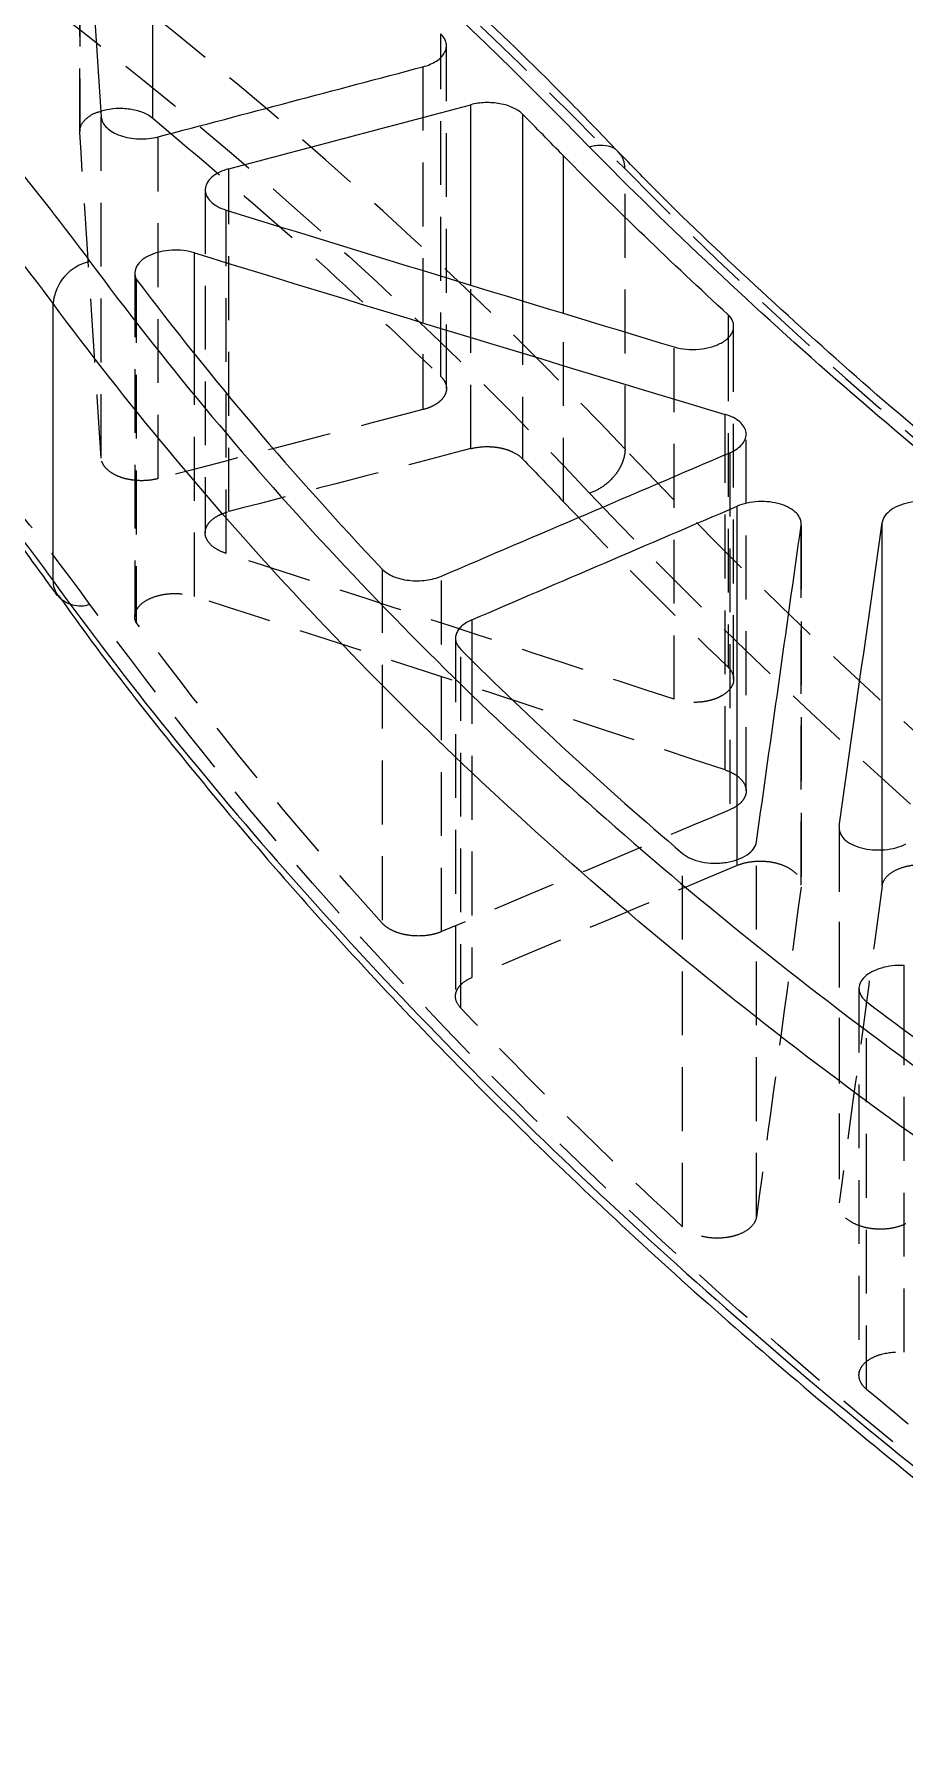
# Model space of a CAD drawing. Header units: millimetres. Extents: x 0 to 420, y -75 to 415.
# Drawn here: x 312.35 to 329.65, y 204.88 to 238.66 of the extents above; entities that cross this region are included whole.
import ezdxf

# ---------------------------------------------------------------- set-up
doc = ezdxf.new("R2010")
doc.units = ezdxf.units.MM
doc.linetypes.add('HIDDEN', pattern=[1.905, 1.27, -0.635])

msp = doc.modelspace()

# ---------------------------------------------------------------- linework, layer by layer
at = {"color": 7, "linetype": 'HIDDEN', "lineweight": 18}
for p, q in [((314.71423, 236.990959), (314.71423, 243.759474)), ((313.258472, 243.495781), (313.258472, 236.72552)), ((313.259057, 236.707886), (313.259057, 243.478089)), ((320.437993, 231.850565), (320.437993, 238.202773)), ((320.550527, 231.61236), (320.550527, 238.430691)), ((320.08195, 238.011449), (320.08195, 231.19093)), ((313.688114, 230.226477), (313.688114, 237.015366)), ((314.818951, 229.818469), (314.818951, 236.618027)), ((324.099828, 230.403133), (324.099828, 235.979428)), ((315.75353, 235.561728), (315.75353, 228.741832)), ((316.16956, 228.331949), (316.16956, 235.16128)), ((316.222108, 229.163246), (316.222108, 235.145044)), ((314.354766, 233.90416), (314.354766, 227.071488)), ((314.380139, 233.789782), (314.380139, 226.955106)), ((321.032602, 230.41573), (321.032602, 233.667589)), ((322.060469, 233.354154), (322.060469, 230.215789)), ((322.87551, 229.359254), (322.87551, 233.111728)), ((326.25924, 225.829385), (326.25924, 232.848788)), ((325.07527, 225.428391), (325.07527, 232.439411)), ((326.149772, 232.630308), (326.149772, 226.067012)), ((315.538736, 227.474457), (315.538736, 232.342883)), ((326.507983, 223.606607), (326.507983, 230.702946)), ((326.091953, 224.022874), (326.091953, 230.295677)), ((326.182829, 230.334614), (326.182829, 223.2316)), ((327.599081, 228.883506), (327.599081, 221.693128)), ((327.60161, 221.730588), (327.60161, 228.919414)), ((319.272039, 228.020608), (319.272039, 220.975537)), ((320.452958, 220.807113), (320.452958, 227.879928)), ((320.72998, 226.642148), (320.72998, 219.518881)), ((320.833053, 219.28696), (320.833053, 226.42058)), ((321.055135, 226.208193), (321.055135, 219.894035)), ((328.355177, 222.868977), (328.355177, 215.373349)), ((328.357706, 222.904634), (328.357706, 215.411085)), ((325.24338, 214.934721), (325.24338, 222.362379)), ((326.711953, 215.133419), (326.711953, 222.593059)), ((329.209872, 221.716407), (329.209872, 222.435755)), ((326.326764, 222.123719), (326.326764, 222.244768)), ((328.750252, 219.673408), (328.750252, 211.981616)), ((328.900571, 211.701639), (328.900571, 219.414495)), ((329.645593, 212.438521), (329.645593, 218.865165))]:
    msp.add_line(p, q, dxfattribs=at)
at = {"color": 7, "linetype": 'Continuous', "lineweight": 25}
for p, q in [((314.71427, 236.990893), (314.71427, 243.759408)), ((320.437993, 238.202773), (320.437993, 238.664862)), ((321.032602, 233.667589), (321.032602, 237.256563)), ((314.71423, 236.990959), (315.070348, 236.684587)), ((322.060469, 237.070338), (322.060469, 233.354154)), ((322.87551, 233.111728), (322.87551, 236.239327)), ((316.222108, 235.145044), (316.222108, 235.98097)), ((315.538736, 232.342883), (315.538736, 234.311525)), ((312.729551, 227.788707), (312.729551, 233.303529)), ((326.149772, 233.077485), (326.149772, 232.630308)), ((326.091953, 230.295677), (326.091953, 231.097012)), ((326.326764, 222.244768), (326.326764, 229.269658)), ((329.209872, 222.435755), (329.209872, 228.943035)), ((312.823228, 227.492858), (312.815806, 227.503033)), ((321.055135, 227.010377), (321.055135, 226.208193)), ((329.645593, 218.865165), (329.645593, 220.133663))]:
    msp.add_line(p, q, dxfattribs=at)
for centre, radius, start, end in [((313.666281, 233.220969), 0.940361, 102.5258076, 174.9631758), ((313.21226, 227.778595), 0.482815, 178.7998898, 214.8017955)]:
    msp.add_arc(centre, radius, start, end, dxfattribs=at)
at = {"color": 7, "linetype": 'HIDDEN', "lineweight": 18}
msp.add_arc((313.274, 227.88404), 0.59684, 220.9515859, 288.3943347, dxfattribs=at)
at = {"color": 7, "linetype": 'Continuous', "lineweight": 25}
for centre, major_axis, ratio, start_param, end_param in [((313.379379, 1303.16449), (-47.057492, 1473.668743), 0.03308961, 2.372217322, 2.378548783), ((296.089488, 1293.183249), (3362.425857, 973.015327), 0.292342458, 4.633542601, 4.6351023), ((292.862854, 1291.320553), (3362.425857, 973.015327), 0.292342458, 4.634914646, 4.636340258), ((307.05306, 1299.512385), (1019.371052, -867.526424), 0.704031348, 5.2598619, 5.26735665), ((305.874207, 1298.831847), (1019.371052, -867.526424), 0.704031348, 5.260323086, 5.269204454), ((201.539124, 1238.600486), (6993.722488, 3036.549735), 0.127901935, 4.673890816, 4.674708967), ((193.964604, 1234.227808), (6993.722488, 3036.549735), 0.127901935, 4.675058345, 4.675811081), ((330.779529, 1313.209384), (117.711176, 1567.39214), 0.068415779, 3.947984512, 3.953557224), ((332.523622, 1314.216227), (117.711176, 1567.39214), 0.068415779, 3.94736673, 3.952719907)]:
    msp.add_ellipse(centre, major_axis=major_axis, ratio=ratio, start_param=start_param, end_param=end_param, dxfattribs=at)
at = {"color": 7, "linetype": 'HIDDEN', "lineweight": 18}
for centre, major_axis, ratio, start_param, end_param in [((313.379379, -826.608477), (-47.057492, 1473.668743), 0.03308961, 5.511029608, 5.517361069), ((296.089488, -836.589718), (3362.425857, 973.015327), 0.292342458, 1.479289397, 1.480849096), ((292.862854, -838.452414), (3362.425857, 973.015327), 0.292342458, 1.478051439, 1.47947705), ((307.05306, -830.260583), (1019.371052, -867.526424), 0.704031348, 2.095431095, 2.102925845), ((305.874207, -830.94112), (1019.371052, -867.526424), 0.704031348, 2.093583291, 2.102464659), ((201.539124, -891.172482), (6993.722488, 3036.549735), 0.127901935, 1.497524817, 1.498342968), ((193.964604, -895.545159), (6993.722488, 3036.549735), 0.127901935, 1.496422703, 1.497175438), ((330.779529, -816.563584), (117.711176, 1567.39214), 0.068415779, 0.851914347, 0.857487059), ((332.523622, -815.556741), (117.711176, 1567.39214), 0.068415779, 0.852751665, 0.858104842)]:
    msp.add_ellipse(centre, major_axis=major_axis, ratio=ratio, start_param=start_param, end_param=end_param, dxfattribs=at)
at = {"color": 7, "linetype": 'Continuous', "lineweight": 25}
for points, knots in [([(323.39431, 236.412063), (320.705398, 239.189283), (317.753036, 241.885107), (312.937034, 245.812361), (311.26696, 247.101964), (307.796682, 249.642356), (305.996133, 250.893376), (300.398466, 254.586259), (296.453428, 256.937015), (288.145588, 261.420714), (283.782785, 263.553659), (279.20708, 265.574476)], [0, 0, 0, 0, 0.25, 0.25, 0.375, 0.375, 0.5, 0.5, 0.75, 0.75, 1, 1, 1, 1]), ([(323.972244, 236.313282), (323.615101, 236.684612), (322.630829, 237.707984), (320.918023, 239.358357), (318.844273, 241.265056), (316.677172, 243.14611), (314.421735, 245.00341), (312.075971, 246.837214), (309.639413, 248.648375), (307.110918, 250.437624), (304.49386, 252.202698), (301.798308, 253.937345), (299.034091, 255.634462), (296.207589, 257.290225), (293.318596, 258.90509), (290.366021, 260.479473), (287.35002, 262.014684), (284.2658, 263.508358), (281.652666, 264.726392), (280.045277, 265.430432), (279.509827, 265.66496)], [0, 0, 0, 0, 0.0332388132, 0.0916049301, 0.1499198338, 0.2082461361, 0.2666292733, 0.3251285023, 0.3838068444, 0.4427274975, 0.5019525607, 0.5612452465, 0.6202366416, 0.6789631965, 0.7374889544, 0.7958779162, 0.854194062, 0.9125013691, 0.9708526317, 1, 1, 1, 1]), ([(272.156103, 261.502997), (274.469939, 260.678636), (276.714276, 259.809148), (281.068108, 257.983325), (283.177595, 257.026982), (287.26296, 255.028702), (289.238839, 253.986765), (292.101312, 252.359095), (293.038557, 251.805728), (294.418711, 250.959245), (294.874475, 250.674345), (295.777353, 250.099014), (296.224921, 249.808281), (298.435289, 248.344395), (300.109076, 247.145323), (303.273341, 244.692638), (304.763807, 243.43902), (307.563174, 240.877209), (308.872075, 239.569017), (311.306331, 236.896664), (312.431699, 235.532509), (313.462336, 234.138948)], [0, 0, 0, 0, 0.125, 0.125, 0.25, 0.25, 0.375, 0.375, 0.4375, 0.4375, 0.46875, 0.46875, 0.5, 0.5, 0.625, 0.625, 0.75, 0.75, 0.875, 0.875, 1, 1, 1, 1]), ([(312.729551, 233.303529), (311.706751, 234.685545), (310.590055, 236.038454), (308.174778, 238.6889), (306.876182, 239.986432), (304.099054, 242.527502), (302.620521, 243.771041), (299.48178, 246.204159), (297.821585, 247.393744), (295.629284, 248.846155), (295.185363, 249.134625), (294.289855, 249.705489), (293.837814, 249.988185), (292.468944, 250.828139), (291.539372, 251.377267), (288.700364, 252.992558), (286.740722, 254.026691), (282.689003, 256.010246), (280.596926, 256.959669), (276.279092, 258.772544), (274.053346, 259.636004), (271.758707, 260.454797)], [0, 0, 0, 0, 0.125, 0.125, 0.25, 0.25, 0.375, 0.375, 0.5, 0.5, 0.53125, 0.53125, 0.5625, 0.5625, 0.625, 0.625, 0.75, 0.75, 0.875, 0.875, 1, 1, 1, 1]), ([(271.758707, 253.269238), (274.053346, 252.618004), (276.279092, 251.910742), (280.596926, 250.386765), (282.689003, 249.570043), (286.740722, 247.827659), (288.700364, 246.901998), (291.539372, 245.430699), (292.468944, 244.92645), (293.837814, 244.149067), (294.289855, 243.886437), (295.185363, 243.354111), (295.629284, 243.084131), (297.821585, 241.719931), (299.48178, 240.587122), (302.620521, 238.241406), (304.099054, 237.028495), (306.876182, 234.523889), (308.174778, 233.232193), (310.590055, 230.569955), (311.706751, 229.199417), (312.729551, 227.788707)], [0, 0, 0, 0, 0.125, 0.125, 0.25, 0.25, 0.375, 0.375, 0.4375, 0.4375, 0.46875, 0.46875, 0.5, 0.5, 0.625, 0.625, 0.75, 0.75, 0.875, 0.875, 1, 1, 1, 1]), ([(271.912903, 252.901006), (272.153857, 252.834681), (273.326792, 252.511821), (275.373943, 251.876813), (278.044076, 250.995945), (280.638665, 250.058819), (283.16534, 249.070566), (285.62442, 248.029176), (288.017329, 246.934654), (290.344931, 245.786408), (292.608146, 244.583908), (294.807202, 243.326714), (296.936573, 242.018231), (298.984594, 240.665439), (300.941573, 239.27423), (302.804903, 237.847249), (304.57686, 236.383349), (306.258785, 234.881969), (307.851084, 233.342541), (309.355879, 231.764948), (310.768306, 230.146958), (311.923066, 228.723231), (312.567737, 227.827852), (312.806992, 227.495551)], [0, 0, 0, 0, 0.013152863, 0.0640266917, 0.1145315396, 0.1648006325, 0.2149211311, 0.2649802194, 0.3150651578, 0.365235048, 0.4155763023, 0.4661763007, 0.5170629012, 0.5678856133, 0.6183354712, 0.6685650777, 0.7186631101, 0.7687184385, 0.8188140894, 0.8690154887, 0.9194116323, 0.9700913291, 1, 1, 1, 1]), ([(320.08195, 238.011449), (320.133418, 238.025089), (320.181512, 238.041568), (320.271216, 238.07998), (320.313223, 238.102226), (320.387284, 238.150614), (320.419633, 238.176777), (320.474852, 238.233089), (320.49732, 238.262989), (320.530635, 238.324114), (320.541828, 238.355941), (320.552288, 238.420163), (320.551611, 238.452125), (320.538629, 238.515759), (320.526088, 238.547594), (320.490232, 238.608085), (320.466913, 238.637108), (320.437993, 238.664862)], [0, 0, 0, 0, 0.125, 0.125, 0.25, 0.25, 0.375, 0.375, 0.5, 0.5, 0.625, 0.625, 0.75, 0.75, 0.875, 0.875, 1, 1, 1, 1]), ([(313.647075, 237.117254), (313.714135, 237.138106), (313.860718, 237.183685), (314.122804, 237.194107), (314.386383, 237.156554), (314.589095, 237.081533), (314.679632, 237.015975), (314.71427, 236.990893)], [0, 0, 0, 0, 0.188951652, 0.413019439, 0.637087608, 0.861156063, 1, 1, 1, 1]), ([(322.060469, 237.070338), (322.011373, 237.119767), (321.947316, 237.162872), (321.832055, 237.216215), (321.791218, 237.231733), (321.704825, 237.258346), (321.658753, 237.269514), (321.564741, 237.286566), (321.516769, 237.292535), (321.418907, 237.299382), (321.368676, 237.300203), (321.221016, 237.294765), (321.123415, 237.280664), (321.032602, 237.256563)], [0, 0, 0, 0, 0.25, 0.25, 0.375, 0.375, 0.5, 0.5, 0.625, 0.625, 0.75, 0.75, 1, 1, 1, 1]), ([(313.688114, 237.015366), (313.690635, 236.977519), (313.701123, 236.940657), (313.737496, 236.868837), (313.763742, 236.833807), (313.829232, 236.769483), (313.869279, 236.739325), (313.96058, 236.685836), (314.011279, 236.662629), (314.122876, 236.623364), (314.182655, 236.607802), (314.306603, 236.585496), (314.372038, 236.578631), (314.501901, 236.574312), (314.5674, 236.576702), (314.696635, 236.590736), (314.758954, 236.602157), (314.818951, 236.618027)], [0, 0, 0, 0, 0.125, 0.125, 0.25, 0.25, 0.375, 0.375, 0.5, 0.5, 0.625, 0.625, 0.75, 0.75, 0.875, 0.875, 1, 1, 1, 1]), ([(323.965004, 236.312473), (323.958299, 236.322232), (323.914746, 236.385628), (323.770968, 236.441079), (323.589615, 236.456829), (323.459067, 236.431934), (323.406849, 236.41591), (323.39431, 236.412063)], [0, 0, 0, 0, 0.0638677731, 0.4148733749, 0.7658809701, 0.9437827587, 1, 1, 1, 1]), ([(346.603939, 218.926444), (342.104151, 221.471828), (337.912513, 224.20811), (330.146438, 230.06009), (326.600991, 233.154006), (323.39431, 236.412063)], [0, 0, 0, 0, 0.5, 0.5, 1, 1, 1, 1]), ([(347.013782, 218.957452), (346.816409, 219.066791), (345.679403, 219.696661), (343.675759, 220.899377), (341.005751, 222.568588), (338.413823, 224.297618), (335.891664, 226.081067), (333.446217, 227.916845), (331.087918, 229.797056), (328.823511, 231.71423), (326.664216, 233.668644), (325.046861, 235.202554), (324.180554, 236.097724), (323.96926, 236.316057)], [0, 0, 0, 0, 0.021890407, 0.126103996, 0.23056981, 0.335395278, 0.440687859, 0.546471368, 0.652191765, 0.757285161, 0.86196291, 0.966332571, 1, 1, 1, 1]), ([(316.222108, 235.98097), (316.154336, 235.963014), (316.092371, 235.940174), (315.979758, 235.884967), (315.930015, 235.852799), (315.848161, 235.782492), (315.815272, 235.743539), (315.769944, 235.663299), (315.756806, 235.620848), (315.751352, 235.536498), (315.758788, 235.494191), (315.793928, 235.411846), (315.820979, 235.372852), (315.89409, 235.299236), (315.93922, 235.265747), (316.044056, 235.206933), (316.104237, 235.181463), (316.16956, 235.16128)], [0, 0, 0, 0, 0.125, 0.125, 0.25, 0.25, 0.375, 0.375, 0.5, 0.5, 0.625, 0.625, 0.75, 0.75, 0.875, 0.875, 1, 1, 1, 1]), ([(313.462336, 234.138948), (314.915413, 232.174188), (316.498898, 230.268505), (319.918905, 226.573799), (321.755444, 224.78478), (325.678984, 221.323804), (327.765985, 219.651845), (332.192754, 216.42722), (334.532506, 214.874546), (337.002353, 213.383615)], [0, 0, 0, 0, 0.25, 0.25, 0.5, 0.5, 0.75, 0.75, 1, 1, 1, 1]), ([(315.538736, 234.311525), (315.470144, 234.33269), (315.397843, 234.347681), (315.245973, 234.365564), (315.167936, 234.3681), (315.013846, 234.360334), (314.936974, 234.349885), (314.793224, 234.317257), (314.724402, 234.294595), (314.602705, 234.239822), (314.548051, 234.206944), (314.458404, 234.13447), (314.422608, 234.094382), (314.372539, 234.010047), (314.358355, 233.966444), (314.352357, 233.877034), (314.360604, 233.833047), (314.380139, 233.789782)], [0, 0, 0, 0, 0.125, 0.125, 0.25, 0.25, 0.375, 0.375, 0.5, 0.5, 0.625, 0.625, 0.75, 0.75, 0.875, 0.875, 1, 1, 1, 1]), ([(336.414974, 212.4184), (333.930438, 213.919201), (331.576642, 215.481981), (327.123063, 218.727287), (325.023295, 220.40982), (321.075501, 223.892419), (319.227475, 225.692486), (315.785799, 229.409772), (314.192132, 231.326986), (312.729551, 233.303529)], [0, 0, 0, 0, 0.25, 0.25, 0.5, 0.5, 0.75, 0.75, 1, 1, 1, 1]), ([(325.07527, 232.439411), (325.152014, 232.416213), (325.233378, 232.40068), (325.405288, 232.384847), (325.491883, 232.384976), (325.664228, 232.401228), (325.746972, 232.417127), (325.901775, 232.463647), (325.97192, 232.493753), (326.062795, 232.547625), (326.090754, 232.56713), (326.140161, 232.60784), (326.161904, 232.629208), (326.199393, 232.673993), (326.215105, 232.697489), (326.23932, 232.744867), (326.24802, 232.76895), (326.258564, 232.817911), (326.260342, 232.842932), (326.256791, 232.892036), (326.251544, 232.916317), (326.225386, 232.988349), (326.193942, 233.034942), (326.149772, 233.077485)], [0, 0, 0, 0, 0.125, 0.125, 0.25, 0.25, 0.375, 0.375, 0.5, 0.5, 0.5625, 0.5625, 0.625, 0.625, 0.6875, 0.6875, 0.75, 0.75, 0.8125, 0.8125, 0.875, 0.875, 1, 1, 1, 1]), ([(326.182829, 230.334614), (326.237141, 230.357885), (326.285312, 230.384446), (326.36977, 230.443937), (326.405853, 230.47701), (326.461799, 230.546036), (326.482463, 230.582953), (326.506779, 230.657698), (326.510702, 230.695418), (326.501648, 230.771574), (326.488786, 230.808627), (326.44712, 230.88008), (326.417905, 230.914672), (326.346257, 230.977555), (326.302912, 231.006711), (326.205127, 231.057556), (326.151149, 231.079215), (326.091953, 231.097012)], [0, 0, 0, 0, 0.125, 0.125, 0.25, 0.25, 0.375, 0.375, 0.5, 0.5, 0.625, 0.625, 0.75, 0.75, 0.875, 0.875, 1, 1, 1, 1]), ([(327.599081, 228.883506), (327.605191, 228.926942), (327.600326, 228.969697), (327.569139, 229.053882), (327.542791, 229.094521), (327.471112, 229.169503), (327.425085, 229.204369), (327.318771, 229.264345), (327.256897, 229.290322), (327.124337, 229.330603), (327.052054, 229.345457), (326.903578, 229.362796), (326.82733, 229.365425), (326.674491, 229.358248), (326.600289, 229.348653), (326.456324, 229.317441), (326.388653, 229.296186), (326.326764, 229.269658)], [0, 0, 0, 0, 0.125, 0.125, 0.25, 0.25, 0.375, 0.375, 0.5, 0.5, 0.625, 0.625, 0.75, 0.75, 0.875, 0.875, 1, 1, 1, 1]), ([(330.660785, 229.185607), (330.613295, 229.223005), (330.556888, 229.255279), (330.426499, 229.309728), (330.354432, 229.330934), (330.200827, 229.360232), (330.119723, 229.368131), (329.957095, 229.369744), (329.874587, 229.363396), (329.71788, 229.337283), (329.641824, 229.317165), (329.505413, 229.265778), (329.443068, 229.233747), (329.339486, 229.16182), (329.296759, 229.120923), (329.235579, 229.035054), (329.216414, 228.989504), (329.209872, 228.943035)], [0, 0, 0, 0, 0.125, 0.125, 0.25, 0.25, 0.375, 0.375, 0.5, 0.5, 0.625, 0.625, 0.75, 0.75, 0.875, 0.875, 1, 1, 1, 1]), ([(319.272039, 228.020608), (319.299211, 227.991892), (319.331351, 227.965405), (319.405178, 227.916722), (319.447444, 227.894334), (319.583737, 227.836591), (319.690256, 227.809391), (319.856984, 227.789565), (319.914679, 227.786314), (320.029292, 227.786928), (320.08599, 227.790688), (320.198171, 227.805114), (320.253399, 227.815857), (320.35717, 227.843264), (320.406438, 227.860002), (320.452958, 227.879928)], [0, 0, 0, 0, 0.125, 0.125, 0.25, 0.25, 0.5, 0.5, 0.625, 0.625, 0.75, 0.75, 0.875, 0.875, 1, 1, 1, 1]), ([(312.729551, 227.788707), (314.192132, 225.771716), (315.785799, 223.791112), (319.227475, 219.898554), (321.075501, 217.986608), (325.023295, 214.229135), (327.123063, 212.38361), (331.576642, 208.758475), (333.930438, 206.978862), (336.414974, 205.232841)], [0, 0, 0, 0, 0.25, 0.25, 0.5, 0.5, 0.75, 0.75, 1, 1, 1, 1]), ([(312.833762, 227.501076), (312.98778, 227.284302), (313.633577, 226.375368), (314.870446, 224.790574), (316.54419, 222.748716), (318.318649, 220.728589), (320.180376, 218.733551), (322.127021, 216.768489), (324.157366, 214.833685), (326.27512, 212.925208), (328.485167, 211.037912), (330.787467, 209.16976), (333.185399, 207.326579), (335.116027, 205.896814), (336.273336, 205.093202), (336.574501, 204.88408)], [0, 0, 0, 0, 0.026914463, 0.112852538, 0.198924339, 0.284971637, 0.370822807, 0.456339082, 0.541406131, 0.626384382, 0.711731416, 0.797485961, 0.883516237, 0.969687634, 1, 1, 1, 1]), ([(321.055135, 227.010377), (320.976712, 226.976772), (320.910481, 226.936066), (320.831521, 226.865903), (320.809226, 226.841514), (320.772451, 226.79079), (320.757887, 226.764181), (320.737611, 226.710355), (320.731837, 226.683261), (320.72888, 226.628717), (320.731811, 226.601), (320.753551, 226.520151), (320.785215, 226.468153), (320.833053, 226.42058)], [0, 0, 0, 0, 0.25, 0.25, 0.375, 0.375, 0.5, 0.5, 0.625, 0.625, 0.75, 0.75, 1, 1, 1, 1]), ([(328.357706, 222.904634), (328.35136, 222.859776), (328.356836, 222.815696), (328.390997, 222.729067), (328.419523, 222.687647), (328.497158, 222.611463), (328.5466, 222.576587), (328.660782, 222.517291), (328.726886, 222.49224), (328.867709, 222.454851), (328.944533, 222.44196), (329.099905, 222.429673), (329.180443, 222.430076), (329.33705, 222.444013), (329.41398, 222.457533), (329.558304, 222.496631), (329.624415, 222.521648), (329.68433, 222.552264)], [0, 0, 0, 0, 0.125, 0.125, 0.25, 0.25, 0.375, 0.375, 0.5, 0.5, 0.625, 0.625, 0.75, 0.75, 0.875, 0.875, 1, 1, 1, 1]), ([(325.24338, 222.362379), (325.288902, 222.323546), (325.343973, 222.289809), (325.472976, 222.232397), (325.544776, 222.209826), (325.699268, 222.177944), (325.781025, 222.16893), (325.904931, 222.166313), (325.947017, 222.167273), (326.029483, 222.172786), (326.070123, 222.177309), (326.19028, 222.196137), (326.268025, 222.215917), (326.408029, 222.267137), (326.472056, 222.299256), (326.578569, 222.37167), (326.622604, 222.413029), (326.685498, 222.499736), (326.705307, 222.546057), (326.711953, 222.593059)], [0, 0, 0, 0, 0.125, 0.125, 0.25, 0.25, 0.375, 0.375, 0.4375, 0.4375, 0.5, 0.5, 0.625, 0.625, 0.75, 0.75, 0.875, 0.875, 1, 1, 1, 1]), ([(329.645593, 220.133663), (329.568331, 220.137539), (329.491619, 220.135117), (329.339271, 220.117934), (329.265221, 220.103179), (329.127249, 220.06269), (329.062576, 220.036622), (328.950013, 219.976227), (328.900585, 219.941029), (328.822484, 219.865655), (328.792666, 219.824439), (328.755424, 219.740169), (328.747603, 219.696633), (328.757932, 219.567067), (328.809772, 219.483701), (328.900572, 219.414495)], [0, 0, 0, 0, 0.125, 0.125, 0.25, 0.25, 0.375, 0.375, 0.5, 0.5, 0.625, 0.625, 0.75, 0.75, 1, 1, 1, 1])]:
    msp.add_open_spline(points, degree=3, knots=knots, dxfattribs=at)
at = {"color": 7, "linetype": 'HIDDEN', "lineweight": 18}
for points, knots in [([(279.655119, 265.307898), (284.256777, 263.275771), (288.644449, 261.130843), (296.999904, 256.621858), (300.967688, 254.257799), (306.597863, 250.543957), (308.408895, 249.28584), (311.899545, 246.730957), (313.57949, 245.433974), (318.424159, 241.484173), (321.39437, 238.772776), (324.099828, 235.979428)], [0, 0, 0, 0, 0.25, 0.25, 0.5, 0.5, 0.625, 0.625, 0.75, 0.75, 1, 1, 1, 1]), ([(324.099828, 230.403133), (321.39437, 233.28794), (318.424211, 236.037529), (311.964918, 241.267282), (308.475685, 243.747513), (300.968285, 248.430709), (297.000289, 250.602389), (288.644535, 254.612957), (284.256776, 256.451842), (279.655119, 258.122339)], [0, 0, 0, 0, 0.25, 0.25, 0.5, 0.5, 0.75, 0.75, 1, 1, 1, 1]), ([(279.20708, 257.082452), (283.782785, 255.423249), (288.145675, 253.59634), (296.453811, 249.611054), (300.39906, 247.452681), (307.863114, 242.797441), (311.332016, 240.331679), (317.753089, 235.132001), (320.705398, 232.397992), (323.39431, 229.529328)], [0, 0, 0, 0, 0.25, 0.25, 0.5, 0.5, 0.75, 0.75, 1, 1, 1, 1]), ([(313.462336, 227.317694), (312.431699, 228.739937), (311.306331, 230.121711), (308.872075, 232.805842), (307.563174, 234.108194), (304.763807, 236.633533), (303.273341, 237.856521), (300.109076, 240.221799), (298.435289, 241.364094), (296.224921, 242.739765), (295.777353, 243.012007), (294.874475, 243.5488), (294.418711, 243.813635), (293.038557, 244.597547), (292.101312, 245.106036), (289.238839, 246.589718), (287.26296, 247.523189), (283.177595, 249.280314), (281.068108, 250.103966), (276.714276, 251.64092), (274.469939, 252.354228), (272.156103, 253.011053)], [0, 0, 0, 0, 0.125, 0.125, 0.25, 0.25, 0.375, 0.375, 0.5, 0.5, 0.53125, 0.53125, 0.5625, 0.5625, 0.625, 0.625, 0.75, 0.75, 0.875, 0.875, 1, 1, 1, 1]), ([(313.259057, 236.707886), (313.26425, 236.760112), (313.274637, 236.864564), (313.406358, 237.002215), (313.538848, 237.090193), (313.634161, 237.114025), (313.647075, 237.117254)], [0, 0, 0, 0, 0.316784619, 0.633569254, 0.950353503, 1, 1, 1, 1]), ([(315.070348, 236.684587), (315.942987, 235.948628), (317.809834, 234.374184), (319.524716, 232.727515), (320.437993, 231.850565)], [0, 0, 0, 0, 0.467440007, 1, 1, 1, 1]), ([(324.099828, 235.979473), (324.093059, 236.052215), (324.080753, 236.184461), (324.000924, 236.272748), (323.965004, 236.312473)], [0, 0, 0, 0, 0.550042034, 1, 1, 1, 1]), ([(324.099828, 235.979473), (327.291952, 232.737852), (330.820815, 229.659673), (338.549724, 223.837634), (342.72094, 221.115433), (347.198452, 218.583229)], [0, 0, 0, 0, 0.5, 0.5, 1, 1, 1, 1]), ([(320.437993, 231.850565), (320.466913, 231.822213), (320.490222, 231.792622), (320.526062, 231.731061), (320.538609, 231.6987), (320.55161, 231.634042), (320.552287, 231.60163), (320.54185, 231.536639), (320.530652, 231.504401), (320.497346, 231.442676), (320.474923, 231.412578), (320.419672, 231.355864), (320.387318, 231.32959), (320.313306, 231.281141), (320.27129, 231.25891), (320.18153, 231.220661), (320.133418, 231.204339), (320.08195, 231.19093)], [0, 0, 0, 0, 0.125, 0.125, 0.25, 0.25, 0.375, 0.375, 0.5, 0.5, 0.625, 0.625, 0.75, 0.75, 0.875, 0.875, 1, 1, 1, 1]), ([(321.032602, 230.41573), (321.123415, 230.439354), (321.21989, 230.452678), (321.368553, 230.45683), (321.417743, 230.455532), (321.515412, 230.4477), (321.564385, 230.441048), (321.658411, 230.422777), (321.703577, 230.411216), (321.790236, 230.383271), (321.831944, 230.366722), (321.946476, 230.311648), (322.011373, 230.266645), (322.060469, 230.215789)], [0, 0, 0, 0, 0.25, 0.25, 0.375, 0.375, 0.5, 0.5, 0.625, 0.625, 0.75, 0.75, 1, 1, 1, 1]), ([(324.099828, 230.403087), (324.099569, 230.360141), (324.094766, 230.316458), (324.076445, 230.227677), (324.062707, 230.182078), (324.027022, 230.092105), (324.005251, 230.047884), (323.953919, 229.960957), (323.924091, 229.918044), (323.826488, 229.797123), (323.747959, 229.723738), (323.578855, 229.605143), (323.485595, 229.558311), (323.39431, 229.529328)], [0, 0, 0, 0, 0.125, 0.125, 0.25, 0.25, 0.375, 0.375, 0.5, 0.5, 0.75, 0.75, 1, 1, 1, 1]), ([(347.198452, 211.39767), (342.720941, 214.362228), (338.549687, 217.433126), (330.82066, 223.790705), (327.291952, 227.053513), (324.099828, 230.403087)], [0, 0, 0, 0, 0.5, 0.5, 1, 1, 1, 1]), ([(314.818951, 229.818469), (314.758954, 229.802808), (314.696877, 229.791723), (314.5687, 229.778391), (314.502325, 229.776299), (314.372595, 229.781424), (314.307532, 229.788669), (314.182936, 229.812026), (314.123848, 229.827906), (314.012158, 229.86815), (313.960835, 229.892157), (313.869912, 229.946395), (313.829549, 229.977227), (313.76392, 230.042586), (313.737924, 230.077598), (313.701134, 230.150857), (313.690635, 230.18827), (313.688114, 230.226477)], [0, 0, 0, 0, 0.125, 0.125, 0.25, 0.25, 0.375, 0.375, 0.5, 0.5, 0.625, 0.625, 0.75, 0.75, 0.875, 0.875, 1, 1, 1, 1]), ([(323.39431, 229.529328), (326.60099, 226.163358), (330.146282, 222.884829), (337.912476, 216.497272), (342.104151, 213.412244), (346.603939, 210.43442)], [0, 0, 0, 0, 0.5, 0.5, 1, 1, 1, 1]), ([(316.16956, 228.331949), (316.104237, 228.353027), (316.045333, 228.378792), (315.940036, 228.439456), (315.894521, 228.474116), (315.821847, 228.548708), (315.794016, 228.589496), (315.759058, 228.672552), (315.751382, 228.716027), (315.756737, 228.801532), (315.769572, 228.843985), (315.815179, 228.925745), (315.847165, 228.964022), (315.929547, 229.03536), (315.978871, 229.067315), (316.091019, 229.122365), (316.154336, 229.145585), (316.222108, 229.163246)], [0, 0, 0, 0, 0.125, 0.125, 0.25, 0.25, 0.375, 0.375, 0.5, 0.5, 0.625, 0.625, 0.75, 0.75, 0.875, 0.875, 1, 1, 1, 1]), ([(314.380139, 226.955106), (314.360604, 226.99925), (314.352412, 227.043892), (314.358251, 227.134158), (314.372519, 227.178826), (314.422321, 227.26374), (314.458296, 227.304411), (314.547724, 227.377101), (314.602455, 227.410093), (314.724112, 227.464657), (314.792759, 227.487034), (314.93674, 227.518972), (315.013099, 227.52886), (315.167736, 227.53542), (315.244903, 227.532209), (315.397654, 227.512592), (315.470144, 227.496619), (315.538736, 227.474457)], [0, 0, 0, 0, 0.125, 0.125, 0.25, 0.25, 0.375, 0.375, 0.5, 0.5, 0.625, 0.625, 0.75, 0.75, 0.875, 0.875, 1, 1, 1, 1]), ([(337.002353, 204.891594), (334.532506, 206.627772), (332.192754, 208.397297), (327.765985, 212.001772), (325.678984, 213.836727), (321.755444, 217.572578), (319.918905, 219.473472), (316.498898, 223.343436), (314.915413, 225.312498), (313.462336, 227.317694)], [0, 0, 0, 0, 0.25, 0.25, 0.5, 0.5, 0.75, 0.75, 1, 1, 1, 1]), ([(326.149772, 226.067012), (326.193942, 226.022375), (326.224849, 225.974916), (326.260302, 225.874394), (326.263915, 225.82364), (326.242985, 225.722401), (326.2187, 225.673681), (326.143764, 225.582299), (326.093933, 225.540767), (326.003218, 225.486757), (325.970155, 225.470099), (325.900747, 225.440578), (325.86413, 225.427539), (325.787024, 225.404947), (325.746395, 225.395413), (325.664141, 225.380566), (325.622169, 225.375133), (325.536527, 225.368275), (325.492601, 225.366886), (325.406087, 225.368284), (325.363155, 225.37102), (325.23533, 225.385342), (325.152014, 225.403113), (325.07527, 225.428391)], [0, 0, 0, 0, 0.125, 0.125, 0.25, 0.25, 0.375, 0.375, 0.5, 0.5, 0.5625, 0.5625, 0.625, 0.625, 0.6875, 0.6875, 0.75, 0.75, 0.8125, 0.8125, 0.875, 0.875, 1, 1, 1, 1]), ([(326.091953, 224.022874), (326.151149, 224.003278), (326.205057, 223.979805), (326.302637, 223.925357), (326.346144, 223.894217), (326.417812, 223.827674), (326.446993, 223.791347), (326.488762, 223.716389), (326.501589, 223.677895), (326.510708, 223.598831), (326.506784, 223.559681), (326.482546, 223.482864), (326.461868, 223.444956), (326.405946, 223.374586), (326.370008, 223.341162), (326.285378, 223.281122), (326.237141, 223.254578), (326.182829, 223.2316)], [0, 0, 0, 0, 0.125, 0.125, 0.25, 0.25, 0.375, 0.375, 0.5, 0.5, 0.625, 0.625, 0.75, 0.75, 0.875, 0.875, 1, 1, 1, 1]), ([(326.326764, 222.123719), (326.388653, 222.149892), (326.4555, 222.170222), (326.598889, 222.199454), (326.674254, 222.207922), (326.825866, 222.212014), (326.90327, 222.207569), (327.051184, 222.186349), (327.123858, 222.169243), (327.256465, 222.124405), (327.318098, 222.096165), (327.424913, 222.031149), (327.470353, 221.994414), (327.542748, 221.914165), (327.568731, 221.87195), (327.600249, 221.78334), (327.605191, 221.738191), (327.599081, 221.693128)], [0, 0, 0, 0, 0.125, 0.125, 0.25, 0.25, 0.375, 0.375, 0.5, 0.5, 0.625, 0.625, 0.75, 0.75, 0.875, 0.875, 1, 1, 1, 1]), ([(329.209872, 221.716407), (329.216414, 221.764691), (329.235162, 221.811004), (329.29672, 221.899751), (329.338775, 221.940722), (329.442789, 222.013609), (329.504541, 222.045212), (329.64122, 222.095668), (329.717022, 222.114755), (329.873685, 222.138247), (329.956426, 222.142891), (330.118634, 222.137327), (330.200474, 222.127027), (330.353319, 222.092932), (330.426499, 222.068672), (330.555918, 222.009141), (330.613295, 221.973553), (330.660785, 221.933321)], [0, 0, 0, 0, 0.125, 0.125, 0.25, 0.25, 0.375, 0.375, 0.5, 0.5, 0.625, 0.625, 0.75, 0.75, 0.875, 0.875, 1, 1, 1, 1]), ([(320.452958, 220.807113), (320.406438, 220.787426), (320.357093, 220.77106), (320.252969, 220.744709), (320.197522, 220.734696), (320.029699, 220.715767), (319.912149, 220.717552), (319.745438, 220.741372), (319.69049, 220.752952), (319.586715, 220.782489), (319.538003, 220.800296), (319.446929, 220.841986), (319.404863, 220.865873), (319.331305, 220.917434), (319.299211, 220.945358), (319.272039, 220.975537)], [0, 0, 0, 0, 0.125, 0.125, 0.25, 0.25, 0.5, 0.5, 0.625, 0.625, 0.75, 0.75, 0.875, 0.875, 1, 1, 1, 1]), ([(320.833053, 219.28696), (320.785215, 219.337383), (320.753717, 219.391523), (320.731795, 219.476369), (320.728912, 219.504622), (320.731742, 219.561072), (320.737575, 219.589547), (320.757824, 219.644943), (320.772095, 219.671762), (320.808799, 219.723669), (320.831531, 219.748982), (320.909983, 219.819655), (320.976711, 219.860861), (321.055135, 219.894035)], [0, 0, 0, 0, 0.25, 0.25, 0.375, 0.375, 0.5, 0.5, 0.625, 0.625, 0.75, 0.75, 1, 1, 1, 1]), ([(329.68433, 214.997323), (329.624415, 214.96693), (329.558254, 214.942624), (329.413669, 214.90596), (329.336959, 214.894218), (329.180198, 214.884558), (329.099794, 214.886729), (328.944351, 214.904703), (328.867576, 214.920764), (328.726764, 214.964716), (328.660635, 214.993267), (328.546529, 215.059403), (328.49702, 215.097814), (328.41949, 215.18051), (328.390903, 215.225209), (328.356842, 215.317429), (328.35136, 215.364013), (328.357706, 215.411085)], [0, 0, 0, 0, 0.125, 0.125, 0.25, 0.25, 0.375, 0.375, 0.5, 0.5, 0.625, 0.625, 0.75, 0.75, 0.875, 0.875, 1, 1, 1, 1]), ([(326.711953, 215.133419), (326.705307, 215.084153), (326.68607, 215.036957), (326.622724, 214.94666), (326.579538, 214.905203), (326.472491, 214.831639), (326.409211, 214.800087), (326.303955, 214.762624), (326.266644, 214.751634), (326.190474, 214.73351), (326.151408, 214.726273), (326.03129, 214.709991), (325.947168, 214.706584), (325.782476, 214.715072), (325.69982, 214.727104), (325.546254, 214.764908), (325.473108, 214.791239), (325.345259, 214.854738), (325.288901, 214.892555), (325.24338, 214.934721)], [0, 0, 0, 0, 0.125, 0.125, 0.25, 0.25, 0.375, 0.375, 0.4375, 0.4375, 0.5, 0.5, 0.625, 0.625, 0.75, 0.75, 0.875, 0.875, 1, 1, 1, 1]), ([(328.900572, 211.701639), (328.855172, 211.739987), (328.819901, 211.781098), (328.769196, 211.868733), (328.754556, 211.914435), (328.747589, 212.005884), (328.7554, 212.052191), (328.792471, 212.140076), (328.822309, 212.182882), (328.900343, 212.260115), (328.949575, 212.295639), (329.062346, 212.355938), (329.126415, 212.381144), (329.334283, 212.438688), (329.491069, 212.452184), (329.645593, 212.438521)], [0, 0, 0, 0, 0.125, 0.125, 0.25, 0.25, 0.375, 0.375, 0.5, 0.5, 0.625, 0.625, 0.75, 0.75, 1, 1, 1, 1])]:
    msp.add_open_spline(points, degree=3, knots=knots, dxfattribs=at)
at = {"color": 7, "linetype": 'Continuous', "lineweight": 25}
for points in [[(322.87551, 236.239327), (322.606648, 236.516972), (322.334969, 236.793975), (322.060469, 237.070338)], [(326.149772, 233.077485), (325.020976, 234.114503), (323.929607, 235.168511), (322.87551, 236.239327)], [(314.380139, 233.789782), (315.87052, 231.81547), (317.501221, 229.892084), (319.272039, 228.020608)], [(320.833053, 226.42058), (322.227535, 225.033802), (323.697679, 223.680969), (325.24338, 222.362379)], [(328.900571, 219.414495), (329.653943, 218.840286), (330.421968, 218.273979), (331.204673, 217.715605)]]:
    msp.add_open_spline(points, degree=3, dxfattribs=at)
at = {"color": 7, "linetype": 'HIDDEN', "lineweight": 18}
for points in [[(324.099828, 235.979428), (324.099828, 235.979443), (324.099828, 235.979458), (324.099828, 235.979473)], [(324.099828, 230.403087), (324.099828, 230.403102), (324.099828, 230.403117), (324.099828, 230.403133)], [(322.060469, 230.215789), (322.334969, 229.931448), (322.606648, 229.645935), (322.87551, 229.359254)], [(322.87551, 229.359254), (323.929607, 228.253383), (325.020976, 227.155994), (326.149772, 226.067012)], [(319.272039, 220.975537), (317.501221, 222.942275), (315.87052, 224.935104), (314.380139, 226.955106)], [(325.24338, 214.934721), (323.697679, 216.366505), (322.227535, 217.817131), (320.833053, 219.28696)], [(331.204673, 209.806727), (330.421968, 210.43366), (329.653943, 211.065295), (328.900571, 211.701639)]]:
    msp.add_open_spline(points, degree=3, dxfattribs=at)

doc.saveas('drawing.dxf')
